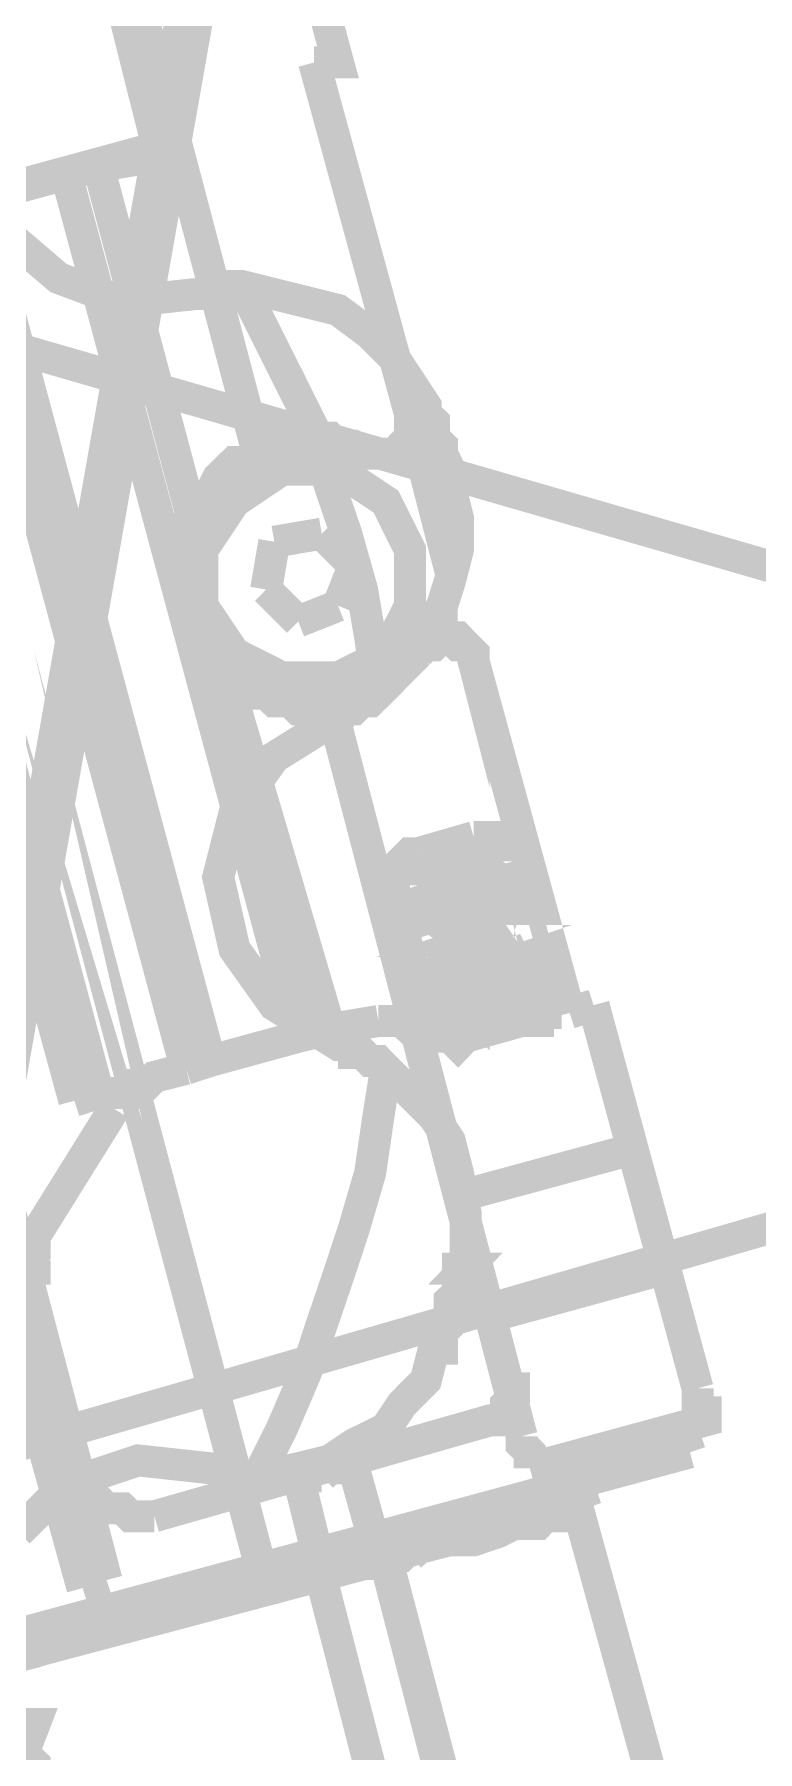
# Model space of a CAD drawing. Extents: x 0.1 to 11.6, y 0.3 to 16.2.
# Drawn here: x 10.2466 to 10.3975, y 6.7109 to 7.0692 of the extents above; entities that cross this region are included whole.
import ezdxf

# ---------------------------------------------------------------- set-up
doc = ezdxf.new("R2010")
doc.units = 0
doc.header["$MEASUREMENT"] = 0

msp = doc.modelspace()

# ---------------------------------------------------------------- linework, layer by layer
at = {"color": 0}
for points, const_width in [([(10.105, 6.49669), (10.1567, 6.48665), (10.1783, 6.50168), (10.3217, 7.315)], 0.01), ([(10.2884, 7.14333), (10.31, 7.06332), (10.305, 7.06332)], 0.00667), ([(10.25, 7.13499), (10.2717, 7.04833)], 0.00667), ([(10.2933, 6.98167), (10.2533, 7.13336)], 0.00667), ([(10.325, 6.99001), (10.305, 7.06332)], 0.00667), ([(10.1, 6.73335), (10.5033, 6.84999), (10.5167, 6.85667), (10.5267, 6.86833), (10.5317, 6.88167), (10.5317, 6.89665), (10.5267, 6.91168), (10.5167, 6.92165), (10.5033, 6.92833), (10.1, 7.04497), (10.0684, 7.05165), (10.0367, 7.05165), (10.0067, 7.04497), (9.97667, 7.03168), (9.95167, 7.01497)], 0.00667), ([(10.26, 7.04167), (10.27, 7.04335), (10.2717, 7.04497), (10.2733, 7.04497), (10.2733, 7.04665), (10.275, 7.04665), (10.275, 7.04833), (10.275, 7.05003), (10.275, 7.05165)], 0.00667), ([(10.1783, 7.02001), (10.27, 7.04497), (10.2717, 7.04497), (10.2717, 7.04665), (10.2717, 7.04833)], 0.00667), ([(10.26, 7.04167), (10.2533, 7.03999), (10.3017, 6.86003)], 0.00667), ([(10.26, 7.04167), (10.28, 6.96669)], 0.00667), ([(10.2533, 7.03999), (10.235, 7.035)], 0.00667), ([(10.235, 7.035), (10.23, 7.03331), (10.2783, 6.85335)], 0.00667), ([(10.235, 7.035), (10.2833, 6.85499)], 0.00667), ([(10.2116, 7.02832), (10.26, 6.84831)], 0.00667), ([(10.3366, 6.81168), (10.3366, 6.81668), (10.3366, 6.82335), (10.335, 6.83165), (10.3333, 6.83832), (10.33, 6.84332), (10.325, 6.84831), (10.32, 6.85335), (10.3184, 6.85499), (10.3167, 6.85499), (10.315, 6.85667), (10.3133, 6.85667), (10.3133, 6.85835), (10.3117, 6.85835), (10.31, 6.85835), (10.2967, 6.86664), (10.2884, 6.87831), (10.285, 6.89333), (10.2884, 6.90668), (10.2967, 6.91835), (10.31, 6.92665), (10.31, 6.92833), (10.3117, 6.92833), (10.3133, 6.92833), (10.315, 6.93001), (10.3167, 6.93001), (10.3184, 6.93164), (10.325, 6.93832), (10.3283, 6.94336), (10.3317, 6.94997), (10.3333, 6.95503), (10.335, 6.96164), (10.335, 6.96832), (10.3333, 6.97499), (10.3333, 6.97667), (10.3333, 6.97835), (10.3317, 6.98167), (10.3317, 6.98335), (10.33, 6.98503), (10.33, 6.98833), (10.3283, 6.99001), (10.3283, 6.99164), (10.325, 6.99669), (10.3217, 7.00168), (10.3167, 7.00667), (10.31, 7.01167), (10.3033, 7.01335), (10.2967, 7.01497), (10.29, 7.01665), (10.2884, 7.01665), (10.2867, 7.01665), (10.285, 7.01497), (10.2833, 7.01497), (10.2817, 7.01497), (10.28, 7.01497), (10.265, 7.01335), (10.2517, 7.01833), (10.24, 7.02832)], 0.00667), ([(10.3184, 6.93164), (10.3167, 6.94336), (10.315, 6.95335), (10.3117, 6.965), (10.3083, 6.97499), (10.305, 6.98665), (10.3, 6.99669), (10.295, 7.00667), (10.29, 7.01665)], 0.00667), ([(10.3283, 6.99164), (10.3283, 6.99001)], 0.00667), ([(10.325, 6.98833), (10.325, 6.98665), (10.325, 6.98503), (10.325, 6.98335), (10.3233, 6.98167), (10.3217, 6.98167), (10.32, 6.98167), (10.3184, 6.98167), (10.3167, 6.98167), (10.3133, 6.98335), (10.31, 6.98335), (10.3083, 6.98335), (10.305, 6.98503), (10.3017, 6.98335), (10.3, 6.98335), (10.2967, 6.98335), (10.2933, 6.98167), (10.2917, 6.97999), (10.2884, 6.97999), (10.2867, 6.97835), (10.285, 6.97667), (10.2833, 6.97331), (10.2817, 6.97168), (10.28, 6.97), (10.2783, 6.96669), (10.2767, 6.95503), (10.28, 6.94336), (10.2884, 6.935), (10.29, 6.93332), (10.2917, 6.93164), (10.295, 6.93164), (10.2967, 6.93001), (10.3, 6.93001), (10.3017, 6.92833), (10.305, 6.92833), (10.3083, 6.93001), (10.31, 6.93001), (10.3133, 6.93001), (10.3167, 6.93164), (10.3184, 6.93332), (10.3217, 6.935)], 0.00667), ([(10.2933, 6.98167), (10.2967, 6.98335), (10.2983, 6.98335), (10.3017, 6.98503), (10.305, 6.98503), (10.3083, 6.98503), (10.31, 6.98335), (10.3133, 6.98335), (10.3167, 6.98167), (10.3184, 6.98167), (10.32, 6.98167), (10.3217, 6.98167), (10.3233, 6.98335), (10.325, 6.98503), (10.325, 6.98665), (10.325, 6.98833), (10.325, 6.99001)], 0.00667), ([(10.325, 6.99001), (10.3383, 6.93832), (10.3383, 6.94), (10.3366, 6.94168), (10.335, 6.94168), (10.3333, 6.94336), (10.3317, 6.94336), (10.33, 6.94168), (10.3283, 6.94168), (10.3267, 6.94)], 0.00667), ([(10.3333, 6.97499), (10.3333, 6.97667), (10.3333, 6.97835), (10.3317, 6.97999), (10.3317, 6.98167), (10.3317, 6.98335), (10.33, 6.98503), (10.33, 6.98665), (10.33, 6.98833), (10.3283, 6.99001)], 0.00667), ([(10.28, 6.96669), (10.2783, 6.96164), (10.2783, 6.95833), (10.2783, 6.95335), (10.2783, 6.94997), (10.28, 6.94499), (10.2817, 6.94168), (10.285, 6.93832), (10.2867, 6.935), (10.3083, 6.86165)], 0.00667), ([(10.2967, 6.96332), (10.295, 6.95335)], 0.00667), ([(10.3066, 6.965), (10.2967, 6.96332)], 0.00667), ([(10.3133, 6.95833), (10.3066, 6.965)], 0.00667), ([(10.31, 6.94997), (10.3133, 6.95833)], 0.00667), ([(10.295, 6.95335), (10.3017, 6.94667)], 0.00667), ([(10.3017, 6.94667), (10.31, 6.94997)], 0.00667), ([(10.3383, 6.93832), (10.3383, 6.94), (10.3366, 6.94168), (10.335, 6.94336), (10.3333, 6.94336), (10.3317, 6.94336), (10.33, 6.94336), (10.3283, 6.94168), (10.3267, 6.94)], 0.00667), ([(10.3083, 6.93001), (10.31, 6.93001), (10.3133, 6.93001), (10.3167, 6.93164), (10.3184, 6.93332), (10.3217, 6.935), (10.3233, 6.93668), (10.325, 6.93832), (10.3267, 6.94)], 0.00667), ([(10.3267, 6.94), (10.3283, 6.94)], 0.00667), ([(10.3583, 6.86501), (10.3383, 6.93832)], 0.00667), ([(10.3483, 6.77669), (10.3083, 6.93001)], 0.00667), ([(10.235, 6.91997), (10.255, 6.84668)], 0.00667), ([(10.3383, 6.90169), (10.3267, 6.89833)], 0.00667), ([(10.3467, 6.89665), (10.3467, 6.89833), (10.345, 6.90001), (10.3433, 6.90169), (10.3417, 6.90169), (10.34, 6.90169), (10.3383, 6.90169)], 0.00667), ([(10.3267, 6.89833), (10.325, 6.89833), (10.3233, 6.89665), (10.3217, 6.89501), (10.3217, 6.89333), (10.3217, 6.89165), (10.3217, 6.88997)], 0.00667), ([(10.34, 6.90001), (10.3366, 6.89165)], 0.00667), ([(10.3417, 6.89665), (10.34, 6.90001)], 0.00667), ([(10.3366, 6.87999), (10.3366, 6.88167), (10.3383, 6.87999), (10.3366, 6.87999), (10.3383, 6.87332), (10.3417, 6.87332), (10.34, 6.87831), (10.3433, 6.87668), (10.345, 6.87332), (10.3433, 6.87001), (10.3417, 6.86833), (10.3366, 6.86833), (10.335, 6.87169), (10.335, 6.875), (10.3366, 6.87668), (10.3366, 6.87999), (10.3317, 6.875), (10.3333, 6.87001), (10.3366, 6.86664), (10.3417, 6.86664), (10.3467, 6.87001), (10.3467, 6.875), (10.3433, 6.87999), (10.3383, 6.87999), (10.3433, 6.88167), (10.345, 6.88835), (10.3433, 6.89333), (10.3383, 6.89665), (10.3333, 6.89501), (10.33, 6.88997), (10.3317, 6.88336), (10.3366, 6.87999), (10.335, 6.88336), (10.3317, 6.88499), (10.33, 6.88835), (10.3317, 6.89165), (10.335, 6.89333), (10.3383, 6.89333), (10.34, 6.88997), (10.34, 6.88667), (10.3383, 6.88336), (10.3383, 6.88667)], 0.00667), ([(10.335, 6.89333), (10.335, 6.89501), (10.3333, 6.89501), (10.3317, 6.89665), (10.33, 6.89665), (10.3283, 6.89501), (10.3283, 6.89333), (10.3267, 6.89333), (10.3267, 6.89165)], 0.00667), ([(10.3366, 6.88835), (10.3417, 6.89665)], 0.00667), ([(10.3533, 6.87001), (10.3467, 6.89665)], 0.00667), ([(10.3267, 6.89165), (10.33, 6.88167)], 0.00667), ([(10.3333, 6.89333), (10.3317, 6.89333), (10.33, 6.89333), (10.33, 6.89165)], 0.00667), ([(10.33, 6.89165), (10.3317, 6.88499)], 0.00667), ([(10.3366, 6.87999), (10.335, 6.88667), (10.3333, 6.89333)], 0.00667), ([(10.3366, 6.89165), (10.335, 6.89333)], 0.00667), ([(10.3217, 6.88997), (10.3283, 6.86333)], 0.00667), ([(10.3366, 6.88835), (10.335, 6.88835)], 0.00667), ([(10.3383, 6.88667), (10.3366, 6.88835)], 0.00667), ([(10.3433, 6.88835), (10.3383, 6.88667)], 0.00667), ([(10.3433, 6.88499), (10.3433, 6.88835)], 0.00667), ([(10.33, 6.88167), (10.3433, 6.88499)], 0.00667), ([(10.3317, 6.88499), (10.335, 6.88667)], 0.00667), ([(10.345, 6.87999), (10.3317, 6.875)], 0.00667), ([(10.3467, 6.87668), (10.345, 6.87999)], 0.00667), ([(10.23, 6.84169), (10.2317, 6.84332), (10.2317, 6.845), (10.2317, 6.84668), (10.2317, 6.84831), (10.2333, 6.84999), (10.2333, 6.85167), (10.2333, 6.85335), (10.2333, 6.85499), (10.2617, 6.74669)], 0.00667), ([(10.34, 6.875), (10.3467, 6.87668)], 0.00667), ([(10.3317, 6.875), (10.3333, 6.86664), (10.335, 6.86501), (10.335, 6.86333), (10.3366, 6.86333), (10.3383, 6.86333), (10.34, 6.86501), (10.3417, 6.86501), (10.3417, 6.86664), (10.3417, 6.86833)], 0.00667), ([(10.3383, 6.875), (10.3333, 6.87332)], 0.00667), ([(10.3333, 6.87332), (10.3366, 6.86664)], 0.00667), ([(10.34, 6.86833), (10.3383, 6.87332)], 0.00667), ([(10.3417, 6.87332), (10.3433, 6.87332)], 0.00667), ([(10.3483, 6.86833), (10.3417, 6.87332)], 0.00667), ([(10.3366, 6.86664), (10.3383, 6.86501), (10.3383, 6.86664), (10.34, 6.86664), (10.34, 6.86833)], 0.00667), ([(10.3417, 6.87001), (10.35, 6.86501)], 0.00667), ([(10.3417, 6.86833), (10.3417, 6.87001)], 0.00667), ([(10.3483, 6.86333), (10.35, 6.86333), (10.3517, 6.86333), (10.3517, 6.86501), (10.3533, 6.86501), (10.3533, 6.86664), (10.3533, 6.86833), (10.3533, 6.87001)], 0.00667), ([(10.35, 6.86501), (10.3483, 6.86833)], 0.00667), ([(10.3633, 6.86664), (10.3583, 6.86501)], 0.00667), ([(10.385, 6.78668), (10.3633, 6.86664)], 0.00667), ([(10.3017, 6.86003), (10.3083, 6.86165)], 0.00667), ([(10.3083, 6.86165), (10.3184, 6.86333)], 0.00667), ([(10.3267, 6.86003), (10.325, 6.86165), (10.3233, 6.86333), (10.3217, 6.86333), (10.32, 6.86333), (10.3184, 6.86333)], 0.00667), ([(10.3283, 6.86333), (10.33, 6.86165), (10.33, 6.86003), (10.3317, 6.86003), (10.3333, 6.86003), (10.335, 6.85835), (10.3366, 6.86003)], 0.00667), ([(10.3366, 6.86003), (10.3483, 6.86333)], 0.00667), ([(10.2833, 6.85499), (10.3017, 6.86003)], 0.00667), ([(10.2783, 6.85335), (10.2833, 6.85499)], 0.00667), ([(10.2783, 6.85335), (10.2717, 6.85167), (10.27, 6.84999), (10.2683, 6.84999), (10.2667, 6.84999), (10.2667, 6.84831), (10.265, 6.84831), (10.265, 6.84668), (10.2633, 6.84668), (10.2633, 6.845)], 0.00667), ([(10.2933, 6.76833), (10.2983, 6.77832), (10.3033, 6.78999), (10.3066, 6.80003), (10.31, 6.81), (10.3133, 6.81999), (10.3167, 6.83165), (10.3184, 6.84332), (10.32, 6.85335)], 0.00667), ([(10.255, 6.84668), (10.26, 6.84831)], 0.00667), ([(10.2467, 6.80832), (10.2467, 6.81), (10.245, 6.81), (10.245, 6.81168), (10.245, 6.81332), (10.2467, 6.815), (10.2467, 6.81668), (10.2467, 6.81836), (10.2633, 6.845)], 0.00667), ([(10.23, 6.84169), (10.2567, 6.74501)], 0.00667), ([(10.3717, 6.83664), (10.335, 6.82667)], 0.00667), ([(10.2433, 6.75667), (10.2533, 6.76665), (10.2683, 6.77165), (10.2833, 6.77001), (10.285, 6.77001), (10.2867, 6.77001), (10.2884, 6.77001), (10.29, 6.76833), (10.2917, 6.76833), (10.2933, 6.76833), (10.3017, 6.77001), (10.3083, 6.77165), (10.3133, 6.77501), (10.32, 6.77832), (10.3233, 6.78331), (10.3283, 6.78836), (10.33, 6.79497), (10.3317, 6.79665), (10.3317, 6.79833), (10.3333, 6.80003), (10.3333, 6.80333), (10.3333, 6.80501), (10.335, 6.80664), (10.335, 6.81), (10.3366, 6.81168), (10.335, 6.81168), (10.335, 6.81)], 0.00667), ([(10.3783, 6.81168), (10.3417, 6.80165)], 0.00667), ([(10.33, 6.79497), (10.3317, 6.79497), (10.3317, 6.79665), (10.3317, 6.79833), (10.3317, 6.80003), (10.3333, 6.80165), (10.3333, 6.80333), (10.3333, 6.80501), (10.335, 6.80664), (10.335, 6.80832), (10.335, 6.81)], 0.00667), ([(10.345, 6.78668), (10.3467, 6.78668), (10.3467, 6.785), (10.345, 6.78331), (10.345, 6.78168), (10.3433, 6.78), (10.3417, 6.78), (10.2717, 6.75999)], 0.00667), ([(10.385, 6.78668), (10.385, 6.785), (10.385, 6.78331), (10.385, 6.78168), (10.3867, 6.78168), (10.3867, 6.78), (10.35, 6.77001)], 0.00667), ([(10.35, 6.77001), (10.35, 6.77165), (10.35, 6.77333), (10.3483, 6.77501), (10.3483, 6.77669)], 0.00667), ([(10.3834, 6.77333), (10.3817, 6.77832)], 0.00667), ([(9.91499, 6.64665), (10.3834, 6.77333)], 0.00667), ([(10.2567, 6.77001), (10.2567, 6.76833), (10.2584, 6.76497), (10.26, 6.76335), (10.2617, 6.76167), (10.265, 6.76167), (10.2667, 6.75999), (10.27, 6.75999), (10.2717, 6.75999)], 0.00667), ([(10.3133, 6.77165), (10.3133, 6.77001), (10.3117, 6.77001), (10.31, 6.77001), (10.3083, 6.77001), (10.3066, 6.76833)], 0.00667), ([(10.3133, 6.77001), (10.3184, 6.75168), (10.3167, 6.75168), (10.315, 6.75168), (10.315, 6.75), (10.3117, 6.75)], 0.00667), ([(10.3, 6.76833), (10.3017, 6.76833)], 0.00667), ([(10.3066, 6.76833), (10.305, 6.76833), (10.3033, 6.76833), (10.3017, 6.76833)], 0.00667), ([(10.3017, 6.76833), (10.3066, 6.74832)], 0.00667), ([(10.3617, 6.76167), (10.36, 6.76665)], 0.00667), ([(10.32, 6.75499), (10.3217, 6.75168), (10.3267, 6.75331), (10.3333, 6.75499), (10.3383, 6.75499), (10.3433, 6.75667), (10.3467, 6.75836), (10.3517, 6.75836), (10.3533, 6.75999), (10.3567, 6.75999), (10.3583, 6.76167), (10.36, 6.76167), (10.3617, 6.76167)], 0.00667), ([(10.3834, 6.67665), (10.36, 6.76167)], 0.00667), ([(10.1083, 6.69835), (10.1083, 6.69499), (10.3217, 6.75168)], 0.00667), ([(10.2633, 6.73665), (10.27, 6.73833), (10.275, 6.74001), (10.2817, 6.74164), (10.2867, 6.74333), (10.2917, 6.74501), (10.2967, 6.74501), (10.3017, 6.74669), (10.3066, 6.74832), (10.3117, 6.75), (10.315, 6.75), (10.3184, 6.75168), (10.32, 6.75168), (10.3233, 6.75168), (10.325, 6.75331), (10.3267, 6.75331)], 0.00667), ([(10.3184, 6.75), (10.3184, 6.75168)], 0.00667), ([(10.3467, 6.65001), (10.32, 6.75168)], 0.00667), ([(10.325, 6.75168), (10.3267, 6.75331)], 0.00667), ([(10.3267, 6.75331), (10.3283, 6.75331)], 0.00667), ([(10.3117, 6.75), (10.31, 6.75), (10.3083, 6.74832), (10.3066, 6.74832)], 0.00667), ([(10.3066, 6.74832), (10.3066, 6.74669)], 0.00667), ([(10.32, 6.75), (10.3467, 6.64665)], 0.00667), ([(10.2567, 6.74501), (10.2617, 6.74669)], 0.00667), ([(10.3066, 6.74669), (10.3333, 6.64333)], 0.00667), ([(10.2017, 6.71832), (10.2017, 6.72), (10.2033, 6.72), (10.205, 6.72), (10.2067, 6.72168), (10.21, 6.72168), (10.2133, 6.72331), (10.2167, 6.72331), (10.22, 6.72499), (10.225, 6.72667), (10.23, 6.72835), (10.235, 6.72835), (10.24, 6.72999), (10.2467, 6.73167), (10.2517, 6.73335), (10.2584, 6.73503), (10.2633, 6.73665)], 0.00667), ([(10.2416, 6.70335), (10.2467, 6.71669), (10.2433, 6.71669)], 0.00667), ([(10.2467, 6.70665), (10.2467, 6.70833), (10.245, 6.71001), (10.245, 6.71164), (10.2433, 6.71332)], 0.00667)]:
    msp.add_lwpolyline(points, dxfattribs=dict(at, const_width=const_width))
at = {"color": 0, "const_width": 0.00667}
for points in [[(10.31, 6.935), (10.32, 6.94), (10.325, 6.94997), (10.325, 6.96164), (10.32, 6.97168), (10.31, 6.97835), (10.2983, 6.97835), (10.2884, 6.97168), (10.2817, 6.96164), (10.2817, 6.94997), (10.2884, 6.94), (10.2983, 6.935), (10.31, 6.935)], [(10.2433, 6.94), (10.295, 6.74501), (10.2433, 6.94)]]:
    msp.add_lwpolyline(points, close=True, dxfattribs=at)

doc.saveas('drawing.dxf')
